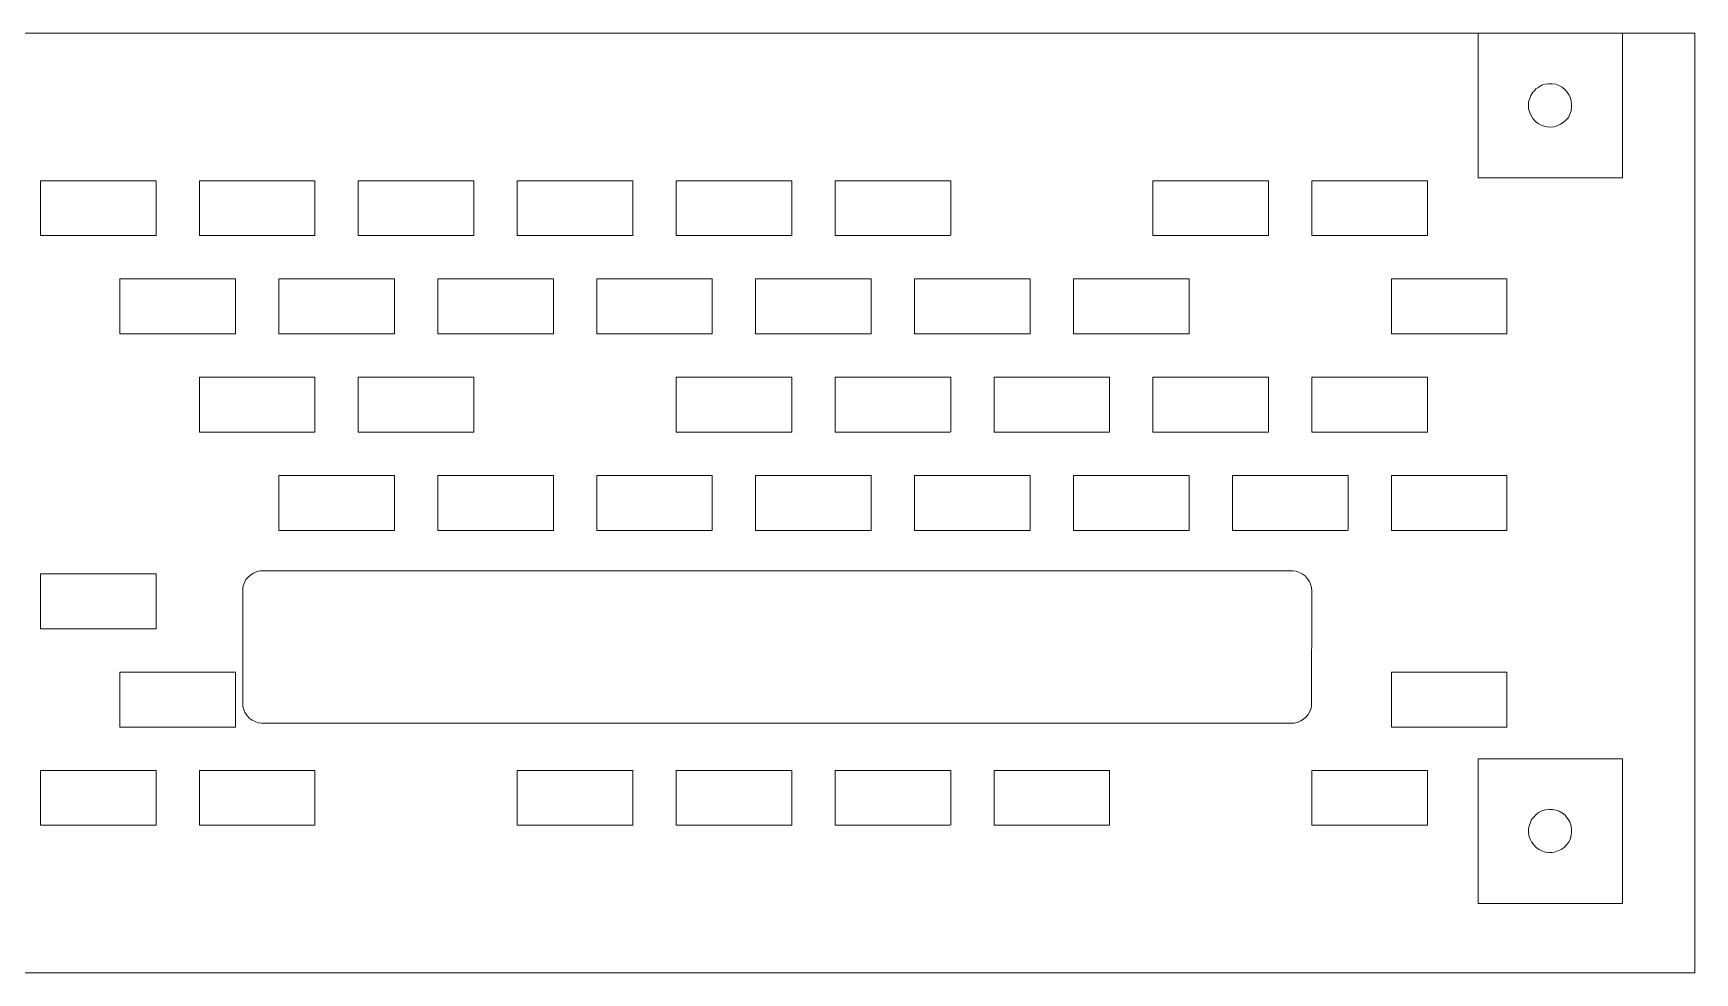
# Model space of a CAD drawing. Header units: millimetres. Extents: x -38 to 1265, y -860 to -429.
# Drawn here: x 298 to 413, y -494.5 to -429.5 of the extents above; entities that cross this region are included whole.
import ezdxf

# ---------------------------------------------------------------- set-up
doc = ezdxf.new("R2010")
doc.units = ezdxf.units.MM
doc.header["$MEASUREMENT"] = 0
doc.layers.add('layer 1', color=7, linetype='Continuous')

msp = doc.modelspace()

# ---------------------------------------------------------------- linework, layer by layer
at = {"layer": 'layer 1', "color": 250, "lineweight": 9}
for points, knots in [([(413.0125, -494.4875), (413.0125, -494.4875), (49.0125, -494.4875), (49.0125, -494.4875), (49.0125, -494.4875), (49.0125, -429.4875), (49.0125, -429.4875), (49.0125, -429.4875), (413.0125, -429.4875), (413.0125, -429.4875), (413.0125, -429.4875), (413.0125, -494.4875), (413.0125, -494.4875)], [0, 0, 0, 0, 0.25, 0.25, 0.25, 0.5, 0.5, 0.5, 0.75, 0.75, 0.75, 1, 1, 1, 1]), ([(402.0125, -433.3375), (402.0125, -433.3375), (402.2125, -433.2125), (402.2125, -433.2125), (402.2125, -433.2125), (402.4125, -433.0875), (402.4125, -433.0875), (402.4125, -433.0875), (402.6625, -433.0125), (402.6625, -433.0125), (402.6625, -433.0125), (402.8875, -432.9875), (402.8875, -432.9875), (402.8875, -432.9875), (403.1375, -432.9875), (403.1375, -432.9875), (403.1375, -432.9875), (403.3875, -433.0125), (403.3875, -433.0125), (403.3875, -433.0125), (403.6125, -433.1125), (403.6125, -433.1125), (403.6125, -433.1125), (403.8375, -433.2125), (403.8375, -433.2125), (403.8375, -433.2125), (404.0125, -433.3875), (404.0125, -433.3875), (404.0125, -433.3875), (404.1875, -433.5625), (404.1875, -433.5625), (404.1875, -433.5625), (404.3125, -433.7625), (404.3125, -433.7625), (404.3125, -433.7625), (404.4125, -433.9875), (404.4125, -433.9875), (404.4125, -433.9875), (404.4625, -434.1875), (404.4625, -434.1875), (404.4625, -434.1875), (404.4875, -434.3625), (404.4875, -434.3625), (404.4875, -434.3625), (404.4875, -434.6125), (404.4875, -434.6125), (404.4875, -434.6125), (404.4625, -434.8625), (404.4625, -434.8625), (404.4625, -434.8625), (404.3624, -435.0875), (404.3624, -435.0875), (404.3624, -435.0875), (404.2625, -435.3125), (404.2625, -435.3125), (404.2625, -435.3125), (404.1125, -435.4875), (404.1125, -435.4875), (404.1125, -435.4875), (403.9125, -435.6625), (403.9125, -435.6625), (403.9125, -435.6625), (403.7125, -435.7875), (403.7125, -435.7875), (403.7125, -435.7875), (403.4875, -435.8875), (403.4875, -435.8875), (403.4875, -435.8875), (403.2625, -435.9625), (403.2625, -435.9625), (403.2625, -435.9625), (403.0125, -435.9875), (403.0125, -435.9875), (403.0125, -435.9875), (402.7624, -435.9625), (402.7624, -435.9625), (402.7624, -435.9625), (402.5875, -435.9125), (402.5875, -435.9125), (402.5875, -435.9125), (402.3875, -435.8375), (402.3875, -435.8375), (402.3875, -435.8375), (402.1624, -435.7375), (402.1624, -435.7375), (402.1624, -435.7375), (401.9875, -435.5875), (401.9875, -435.5875), (401.9875, -435.5875), (401.8125, -435.3875), (401.8125, -435.3875), (401.8125, -435.3875), (401.6875, -435.1875), (401.6875, -435.1875), (401.6875, -435.1875), (401.5875, -434.9625), (401.5875, -434.9625), (401.5875, -434.9625), (401.5125, -434.7375), (401.5125, -434.7375), (401.5125, -434.7375), (401.5125, -434.4875), (401.5125, -434.4875), (401.5125, -434.4875), (401.5125, -434.2375), (401.5125, -434.2375), (401.5125, -434.2375), (401.5875, -434.0125), (401.5875, -434.0125), (401.5875, -434.0125), (401.6625, -433.7875), (401.6625, -433.7875), (401.6625, -433.7875), (401.8125, -433.5625), (401.8125, -433.5625), (401.8125, -433.5625), (401.9125, -433.4625), (401.9125, -433.4625), (401.9125, -433.4625), (402.0125, -433.3375), (402.0125, -433.3375)], [0, 0, 0, 0, 0.025, 0.025, 0.025, 0.05, 0.05, 0.05, 0.075, 0.075, 0.075, 0.1, 0.1, 0.1, 0.125, 0.125, 0.125, 0.15, 0.15, 0.15, 0.175, 0.175, 0.175, 0.2, 0.2, 0.2, 0.225, 0.225, 0.225, 0.25, 0.25, 0.25, 0.275, 0.275, 0.275, 0.3, 0.3, 0.3, 0.325, 0.325, 0.325, 0.35, 0.35, 0.35, 0.375, 0.375, 0.375, 0.4, 0.4, 0.4, 0.425, 0.425, 0.425, 0.45, 0.45, 0.45, 0.475, 0.475, 0.475, 0.5, 0.5, 0.5, 0.525, 0.525, 0.525, 0.55, 0.55, 0.55, 0.575, 0.575, 0.575, 0.6, 0.6, 0.6, 0.625, 0.625, 0.625, 0.65, 0.65, 0.65, 0.675, 0.675, 0.675, 0.7, 0.7, 0.7, 0.725, 0.725, 0.725, 0.75, 0.75, 0.75, 0.775, 0.775, 0.775, 0.8, 0.8, 0.8, 0.825, 0.825, 0.825, 0.85, 0.85, 0.85, 0.875, 0.875, 0.875, 0.9, 0.9, 0.9, 0.925, 0.925, 0.925, 0.95, 0.95, 0.95, 0.975, 0.975, 0.975, 1, 1, 1, 1]), ([(306.4875, -443.4875), (306.4875, -443.4875), (306.5125, -443.4625), (306.5125, -443.4625), (306.5125, -443.4625), (306.5125, -439.6875), (306.5125, -439.6875), (306.5125, -439.6875), (306.4875, -439.6875), (306.4875, -439.6875), (306.4875, -439.6875), (298.5125, -439.6875), (298.5125, -439.6875), (298.5125, -439.6875), (298.5125, -443.4625), (298.5125, -443.4625), (298.5125, -443.4625), (298.5125, -443.4875), (298.5125, -443.4875), (298.5125, -443.4875), (306.4875, -443.4875), (306.4875, -443.4875)], [0, 0, 0, 0, 0.14285714, 0.14285714, 0.14285714, 0.28571429, 0.28571429, 0.28571429, 0.42857143, 0.42857143, 0.42857143, 0.57142857, 0.57142857, 0.57142857, 0.71428571, 0.71428571, 0.71428571, 0.85714286, 0.85714286, 0.85714286, 1, 1, 1, 1]), ([(317.5125, -439.6875), (317.5125, -439.6875), (317.4875, -439.6875), (317.4875, -439.6875), (317.4875, -439.6875), (309.5125, -439.6875), (309.5125, -439.6875), (309.5125, -439.6875), (309.5125, -443.4625), (309.5125, -443.4625), (309.5125, -443.4625), (309.5125, -443.4875), (309.5125, -443.4875), (309.5125, -443.4875), (317.4875, -443.4875), (317.4875, -443.4875), (317.4875, -443.4875), (317.5125, -443.4625), (317.5125, -443.4625), (317.5125, -443.4625), (317.5125, -439.6875), (317.5125, -439.6875)], [0, 0, 0, 0, 0.14285714, 0.14285714, 0.14285714, 0.28571429, 0.28571429, 0.28571429, 0.42857143, 0.42857143, 0.42857143, 0.57142857, 0.57142857, 0.57142857, 0.71428571, 0.71428571, 0.71428571, 0.85714286, 0.85714286, 0.85714286, 1, 1, 1, 1]), ([(328.5125, -439.6875), (328.5125, -439.6875), (328.4875, -439.6875), (328.4875, -439.6875), (328.4875, -439.6875), (320.5125, -439.6875), (320.5125, -439.6875), (320.5125, -439.6875), (320.5125, -443.4625), (320.5125, -443.4625), (320.5125, -443.4625), (320.5125, -443.4875), (320.5125, -443.4875), (320.5125, -443.4875), (328.4875, -443.4875), (328.4875, -443.4875), (328.4875, -443.4875), (328.5125, -443.4625), (328.5125, -443.4625), (328.5125, -443.4625), (328.5125, -439.6875), (328.5125, -439.6875)], [0, 0, 0, 0, 0.14285714, 0.14285714, 0.14285714, 0.28571429, 0.28571429, 0.28571429, 0.42857143, 0.42857143, 0.42857143, 0.57142857, 0.57142857, 0.57142857, 0.71428571, 0.71428571, 0.71428571, 0.85714286, 0.85714286, 0.85714286, 1, 1, 1, 1]), ([(339.5125, -439.6875), (339.5125, -439.6875), (339.4875, -439.6875), (339.4875, -439.6875), (339.4875, -439.6875), (331.5124, -439.6875), (331.5124, -439.6875), (331.5124, -439.6875), (331.5124, -443.4625), (331.5124, -443.4625), (331.5124, -443.4625), (331.5124, -443.4875), (331.5124, -443.4875), (331.5124, -443.4875), (339.4875, -443.4875), (339.4875, -443.4875), (339.4875, -443.4875), (339.5125, -443.4625), (339.5125, -443.4625), (339.5125, -443.4625), (339.5125, -439.6875), (339.5125, -439.6875)], [0, 0, 0, 0, 0.14285714, 0.14285714, 0.14285714, 0.28571429, 0.28571429, 0.28571429, 0.42857143, 0.42857143, 0.42857143, 0.57142857, 0.57142857, 0.57142857, 0.71428571, 0.71428571, 0.71428571, 0.85714286, 0.85714286, 0.85714286, 1, 1, 1, 1]), ([(350.4875, -443.4875), (350.4875, -443.4875), (350.5125, -443.4625), (350.5125, -443.4625), (350.5125, -443.4625), (350.5125, -439.6875), (350.5125, -439.6875), (350.5125, -439.6875), (350.4875, -439.6875), (350.4875, -439.6875), (350.4875, -439.6875), (342.5125, -439.6875), (342.5125, -439.6875), (342.5125, -439.6875), (342.5125, -443.4625), (342.5125, -443.4625), (342.5125, -443.4625), (342.5125, -443.4875), (342.5125, -443.4875), (342.5125, -443.4875), (350.4875, -443.4875), (350.4875, -443.4875)], [0, 0, 0, 0, 0.14285714, 0.14285714, 0.14285714, 0.28571429, 0.28571429, 0.28571429, 0.42857143, 0.42857143, 0.42857143, 0.57142857, 0.57142857, 0.57142857, 0.71428571, 0.71428571, 0.71428571, 0.85714286, 0.85714286, 0.85714286, 1, 1, 1, 1]), ([(361.5125, -439.6875), (361.5125, -439.6875), (361.4874, -439.6875), (361.4874, -439.6875), (361.4874, -439.6875), (353.5125, -439.6875), (353.5125, -439.6875), (353.5125, -439.6875), (353.5125, -443.4625), (353.5125, -443.4625), (353.5125, -443.4625), (353.5125, -443.4875), (353.5125, -443.4875), (353.5125, -443.4875), (361.4874, -443.4875), (361.4874, -443.4875), (361.4874, -443.4875), (361.5125, -443.4625), (361.5125, -443.4625), (361.5125, -443.4625), (361.5125, -439.6875), (361.5125, -439.6875)], [0, 0, 0, 0, 0.14285714, 0.14285714, 0.14285714, 0.28571429, 0.28571429, 0.28571429, 0.42857143, 0.42857143, 0.42857143, 0.57142857, 0.57142857, 0.57142857, 0.71428571, 0.71428571, 0.71428571, 0.85714286, 0.85714286, 0.85714286, 1, 1, 1, 1]), ([(383.4875, -439.6875), (383.4875, -439.6875), (375.5125, -439.6875), (375.5125, -439.6875), (375.5125, -439.6875), (375.5125, -443.4625), (375.5125, -443.4625), (375.5125, -443.4625), (375.5125, -443.4875), (375.5125, -443.4875), (375.5125, -443.4875), (383.4875, -443.4875), (383.4875, -443.4875), (383.4875, -443.4875), (383.5124, -443.4625), (383.5124, -443.4625), (383.5124, -443.4625), (383.5124, -439.6875), (383.5124, -439.6875), (383.5124, -439.6875), (383.4875, -439.6875), (383.4875, -439.6875)], [0, 0, 0, 0, 0.14285714, 0.14285714, 0.14285714, 0.28571429, 0.28571429, 0.28571429, 0.42857143, 0.42857143, 0.42857143, 0.57142857, 0.57142857, 0.57142857, 0.71428571, 0.71428571, 0.71428571, 0.85714286, 0.85714286, 0.85714286, 1, 1, 1, 1]), ([(394.5125, -439.6875), (394.5125, -439.6875), (394.4875, -439.6875), (394.4875, -439.6875), (394.4875, -439.6875), (386.5125, -439.6875), (386.5125, -439.6875), (386.5125, -439.6875), (386.5125, -443.4625), (386.5125, -443.4625), (386.5125, -443.4625), (386.5125, -443.4875), (386.5125, -443.4875), (386.5125, -443.4875), (394.4875, -443.4875), (394.4875, -443.4875), (394.4875, -443.4875), (394.5125, -443.4625), (394.5125, -443.4625), (394.5125, -443.4625), (394.5125, -439.6875), (394.5125, -439.6875)], [0, 0, 0, 0, 0.14285714, 0.14285714, 0.14285714, 0.28571429, 0.28571429, 0.28571429, 0.42857143, 0.42857143, 0.42857143, 0.57142857, 0.57142857, 0.57142857, 0.71428571, 0.71428571, 0.71428571, 0.85714286, 0.85714286, 0.85714286, 1, 1, 1, 1]), ([(304.0125, -446.4875), (304.0125, -446.4875), (304.0125, -446.4875), (304.0125, -446.4875), (304.0125, -446.4875), (304.0125, -450.2625), (304.0125, -450.2625), (304.0125, -450.2625), (304.0125, -450.2875), (304.0125, -450.2875), (304.0125, -450.2875), (311.9875, -450.2875), (311.9875, -450.2875), (311.9875, -450.2875), (312.0125, -450.2625), (312.0125, -450.2625), (312.0125, -450.2625), (312.0125, -446.4875), (312.0125, -446.4875), (312.0125, -446.4875), (304.0125, -446.4875), (304.0125, -446.4875)], [0, 0, 0, 0, 0.14285714, 0.14285714, 0.14285714, 0.28571429, 0.28571429, 0.28571429, 0.42857143, 0.42857143, 0.42857143, 0.57142857, 0.57142857, 0.57142857, 0.71428571, 0.71428571, 0.71428571, 0.85714286, 0.85714286, 0.85714286, 1, 1, 1, 1]), ([(323.0125, -446.4875), (323.0125, -446.4875), (315.0125, -446.4875), (315.0125, -446.4875), (315.0125, -446.4875), (315.0125, -446.4875), (315.0125, -446.4875), (315.0125, -446.4875), (315.0125, -450.2625), (315.0125, -450.2625), (315.0125, -450.2625), (315.0125, -450.2875), (315.0125, -450.2875), (315.0125, -450.2875), (322.9874, -450.2875), (322.9874, -450.2875), (322.9874, -450.2875), (323.0125, -450.2625), (323.0125, -450.2625), (323.0125, -450.2625), (323.0125, -446.4875), (323.0125, -446.4875)], [0, 0, 0, 0, 0.14285714, 0.14285714, 0.14285714, 0.28571429, 0.28571429, 0.28571429, 0.42857143, 0.42857143, 0.42857143, 0.57142857, 0.57142857, 0.57142857, 0.71428571, 0.71428571, 0.71428571, 0.85714286, 0.85714286, 0.85714286, 1, 1, 1, 1]), ([(333.9875, -450.2875), (333.9875, -450.2875), (334.0125, -450.2625), (334.0125, -450.2625), (334.0125, -450.2625), (334.0125, -446.4875), (334.0125, -446.4875), (334.0125, -446.4875), (326.0125, -446.4875), (326.0125, -446.4875), (326.0125, -446.4875), (326.0125, -446.4875), (326.0125, -446.4875), (326.0125, -446.4875), (326.0125, -450.2625), (326.0125, -450.2625), (326.0125, -450.2625), (326.0125, -450.2875), (326.0125, -450.2875), (326.0125, -450.2875), (333.9875, -450.2875), (333.9875, -450.2875)], [0, 0, 0, 0, 0.14285714, 0.14285714, 0.14285714, 0.28571429, 0.28571429, 0.28571429, 0.42857143, 0.42857143, 0.42857143, 0.57142857, 0.57142857, 0.57142857, 0.71428571, 0.71428571, 0.71428571, 0.85714286, 0.85714286, 0.85714286, 1, 1, 1, 1]), ([(337.0125, -450.2875), (337.0125, -450.2875), (344.9875, -450.2875), (344.9875, -450.2875), (344.9875, -450.2875), (345.0124, -450.2625), (345.0124, -450.2625), (345.0124, -450.2625), (345.0124, -446.4875), (345.0124, -446.4875), (345.0124, -446.4875), (337.0125, -446.4875), (337.0125, -446.4875), (337.0125, -446.4875), (337.0125, -446.4875), (337.0125, -446.4875), (337.0125, -446.4875), (337.0125, -450.2625), (337.0125, -450.2625), (337.0125, -450.2625), (337.0125, -450.2875), (337.0125, -450.2875)], [0, 0, 0, 0, 0.14285714, 0.14285714, 0.14285714, 0.28571429, 0.28571429, 0.28571429, 0.42857143, 0.42857143, 0.42857143, 0.57142857, 0.57142857, 0.57142857, 0.71428571, 0.71428571, 0.71428571, 0.85714286, 0.85714286, 0.85714286, 1, 1, 1, 1]), ([(348.0125, -446.4875), (348.0125, -446.4875), (348.0125, -446.4875), (348.0125, -446.4875), (348.0125, -446.4875), (348.0125, -450.2625), (348.0125, -450.2625), (348.0125, -450.2625), (348.0125, -450.2875), (348.0125, -450.2875), (348.0125, -450.2875), (355.9875, -450.2875), (355.9875, -450.2875), (355.9875, -450.2875), (356.0125, -450.2625), (356.0125, -450.2625), (356.0125, -450.2625), (356.0125, -446.4875), (356.0125, -446.4875), (356.0125, -446.4875), (348.0125, -446.4875), (348.0125, -446.4875)], [0, 0, 0, 0, 0.14285714, 0.14285714, 0.14285714, 0.28571429, 0.28571429, 0.28571429, 0.42857143, 0.42857143, 0.42857143, 0.57142857, 0.57142857, 0.57142857, 0.71428571, 0.71428571, 0.71428571, 0.85714286, 0.85714286, 0.85714286, 1, 1, 1, 1]), ([(367.0125, -446.4875), (367.0125, -446.4875), (359.0125, -446.4875), (359.0125, -446.4875), (359.0125, -446.4875), (359.0125, -446.4875), (359.0125, -446.4875), (359.0125, -446.4875), (359.0125, -450.2625), (359.0125, -450.2625), (359.0125, -450.2625), (359.0125, -450.2875), (359.0125, -450.2875), (359.0125, -450.2875), (366.9875, -450.2875), (366.9875, -450.2875), (366.9875, -450.2875), (367.0125, -450.2625), (367.0125, -450.2625), (367.0125, -450.2625), (367.0125, -446.4875), (367.0125, -446.4875)], [0, 0, 0, 0, 0.14285714, 0.14285714, 0.14285714, 0.28571429, 0.28571429, 0.28571429, 0.42857143, 0.42857143, 0.42857143, 0.57142857, 0.57142857, 0.57142857, 0.71428571, 0.71428571, 0.71428571, 0.85714286, 0.85714286, 0.85714286, 1, 1, 1, 1]), ([(370.0124, -446.4875), (370.0124, -446.4875), (370.0124, -446.4875), (370.0124, -446.4875), (370.0124, -446.4875), (370.0124, -450.2625), (370.0124, -450.2625), (370.0124, -450.2625), (370.0124, -450.2875), (370.0124, -450.2875), (370.0124, -450.2875), (377.9875, -450.2875), (377.9875, -450.2875), (377.9875, -450.2875), (378.0125, -450.2625), (378.0125, -450.2625), (378.0125, -450.2625), (378.0125, -446.4875), (378.0125, -446.4875), (378.0125, -446.4875), (370.0124, -446.4875), (370.0124, -446.4875)], [0, 0, 0, 0, 0.14285714, 0.14285714, 0.14285714, 0.28571429, 0.28571429, 0.28571429, 0.42857143, 0.42857143, 0.42857143, 0.57142857, 0.57142857, 0.57142857, 0.71428571, 0.71428571, 0.71428571, 0.85714286, 0.85714286, 0.85714286, 1, 1, 1, 1]), ([(399.9874, -450.2875), (399.9874, -450.2875), (400.0125, -450.2625), (400.0125, -450.2625), (400.0125, -450.2625), (400.0125, -446.4875), (400.0125, -446.4875), (400.0125, -446.4875), (392.0125, -446.4875), (392.0125, -446.4875), (392.0125, -446.4875), (392.0125, -446.4875), (392.0125, -446.4875), (392.0125, -446.4875), (392.0125, -450.2625), (392.0125, -450.2625), (392.0125, -450.2625), (392.0125, -450.2875), (392.0125, -450.2875), (392.0125, -450.2875), (399.9874, -450.2875), (399.9874, -450.2875)], [0, 0, 0, 0, 0.14285714, 0.14285714, 0.14285714, 0.28571429, 0.28571429, 0.28571429, 0.42857143, 0.42857143, 0.42857143, 0.57142857, 0.57142857, 0.57142857, 0.71428571, 0.71428571, 0.71428571, 0.85714286, 0.85714286, 0.85714286, 1, 1, 1, 1]), ([(309.5125, -457.0625), (309.5125, -457.0625), (309.5125, -457.0875), (309.5125, -457.0875), (309.5125, -457.0875), (317.4875, -457.0875), (317.4875, -457.0875), (317.4875, -457.0875), (317.5125, -457.0625), (317.5125, -457.0625), (317.5125, -457.0625), (317.5125, -453.2875), (317.5125, -453.2875), (317.5125, -453.2875), (317.4875, -453.2875), (317.4875, -453.2875), (317.4875, -453.2875), (309.5125, -453.2875), (309.5125, -453.2875), (309.5125, -453.2875), (309.5125, -457.0625), (309.5125, -457.0625)], [0, 0, 0, 0, 0.14285714, 0.14285714, 0.14285714, 0.28571429, 0.28571429, 0.28571429, 0.42857143, 0.42857143, 0.42857143, 0.57142857, 0.57142857, 0.57142857, 0.71428571, 0.71428571, 0.71428571, 0.85714286, 0.85714286, 0.85714286, 1, 1, 1, 1]), ([(328.4875, -457.0875), (328.4875, -457.0875), (328.5125, -457.0625), (328.5125, -457.0625), (328.5125, -457.0625), (328.5125, -453.2875), (328.5125, -453.2875), (328.5125, -453.2875), (328.4875, -453.2875), (328.4875, -453.2875), (328.4875, -453.2875), (320.5125, -453.2875), (320.5125, -453.2875), (320.5125, -453.2875), (320.5125, -457.0625), (320.5125, -457.0625), (320.5125, -457.0625), (320.5125, -457.0875), (320.5125, -457.0875), (320.5125, -457.0875), (328.4875, -457.0875), (328.4875, -457.0875)], [0, 0, 0, 0, 0.14285714, 0.14285714, 0.14285714, 0.28571429, 0.28571429, 0.28571429, 0.42857143, 0.42857143, 0.42857143, 0.57142857, 0.57142857, 0.57142857, 0.71428571, 0.71428571, 0.71428571, 0.85714286, 0.85714286, 0.85714286, 1, 1, 1, 1]), ([(342.5125, -457.0625), (342.5125, -457.0625), (342.5125, -457.0875), (342.5125, -457.0875), (342.5125, -457.0875), (350.4875, -457.0875), (350.4875, -457.0875), (350.4875, -457.0875), (350.5125, -457.0625), (350.5125, -457.0625), (350.5125, -457.0625), (350.5125, -453.2875), (350.5125, -453.2875), (350.5125, -453.2875), (350.4875, -453.2875), (350.4875, -453.2875), (350.4875, -453.2875), (342.5125, -453.2875), (342.5125, -453.2875), (342.5125, -453.2875), (342.5125, -457.0625), (342.5125, -457.0625)], [0, 0, 0, 0, 0.14285714, 0.14285714, 0.14285714, 0.28571429, 0.28571429, 0.28571429, 0.42857143, 0.42857143, 0.42857143, 0.57142857, 0.57142857, 0.57142857, 0.71428571, 0.71428571, 0.71428571, 0.85714286, 0.85714286, 0.85714286, 1, 1, 1, 1]), ([(361.4874, -457.0875), (361.4874, -457.0875), (361.5125, -457.0625), (361.5125, -457.0625), (361.5125, -457.0625), (361.5125, -453.2875), (361.5125, -453.2875), (361.5125, -453.2875), (361.4874, -453.2875), (361.4874, -453.2875), (361.4874, -453.2875), (353.5125, -453.2875), (353.5125, -453.2875), (353.5125, -453.2875), (353.5125, -457.0625), (353.5125, -457.0625), (353.5125, -457.0625), (353.5125, -457.0875), (353.5125, -457.0875), (353.5125, -457.0875), (361.4874, -457.0875), (361.4874, -457.0875)], [0, 0, 0, 0, 0.14285714, 0.14285714, 0.14285714, 0.28571429, 0.28571429, 0.28571429, 0.42857143, 0.42857143, 0.42857143, 0.57142857, 0.57142857, 0.57142857, 0.71428571, 0.71428571, 0.71428571, 0.85714286, 0.85714286, 0.85714286, 1, 1, 1, 1]), ([(372.4875, -457.0875), (372.4875, -457.0875), (372.5125, -457.0625), (372.5125, -457.0625), (372.5125, -457.0625), (372.5125, -453.2875), (372.5125, -453.2875), (372.5125, -453.2875), (372.4875, -453.2875), (372.4875, -453.2875), (372.4875, -453.2875), (364.5125, -453.2875), (364.5125, -453.2875), (364.5125, -453.2875), (364.5125, -457.0625), (364.5125, -457.0625), (364.5125, -457.0625), (364.5125, -457.0875), (364.5125, -457.0875), (364.5125, -457.0875), (372.4875, -457.0875), (372.4875, -457.0875)], [0, 0, 0, 0, 0.14285714, 0.14285714, 0.14285714, 0.28571429, 0.28571429, 0.28571429, 0.42857143, 0.42857143, 0.42857143, 0.57142857, 0.57142857, 0.57142857, 0.71428571, 0.71428571, 0.71428571, 0.85714286, 0.85714286, 0.85714286, 1, 1, 1, 1]), ([(383.4875, -457.0875), (383.4875, -457.0875), (383.5124, -457.0625), (383.5124, -457.0625), (383.5124, -457.0625), (383.5124, -453.2875), (383.5124, -453.2875), (383.5124, -453.2875), (383.4875, -453.2875), (383.4875, -453.2875), (383.4875, -453.2875), (375.5125, -453.2875), (375.5125, -453.2875), (375.5125, -453.2875), (375.5125, -457.0625), (375.5125, -457.0625), (375.5125, -457.0625), (375.5125, -457.0875), (375.5125, -457.0875), (375.5125, -457.0875), (383.4875, -457.0875), (383.4875, -457.0875)], [0, 0, 0, 0, 0.14285714, 0.14285714, 0.14285714, 0.28571429, 0.28571429, 0.28571429, 0.42857143, 0.42857143, 0.42857143, 0.57142857, 0.57142857, 0.57142857, 0.71428571, 0.71428571, 0.71428571, 0.85714286, 0.85714286, 0.85714286, 1, 1, 1, 1]), ([(394.4875, -457.0875), (394.4875, -457.0875), (394.5125, -457.0625), (394.5125, -457.0625), (394.5125, -457.0625), (394.5125, -453.2875), (394.5125, -453.2875), (394.5125, -453.2875), (394.4875, -453.2875), (394.4875, -453.2875), (394.4875, -453.2875), (386.5125, -453.2875), (386.5125, -453.2875), (386.5125, -453.2875), (386.5125, -457.0625), (386.5125, -457.0625), (386.5125, -457.0625), (386.5125, -457.0875), (386.5125, -457.0875), (386.5125, -457.0875), (394.4875, -457.0875), (394.4875, -457.0875)], [0, 0, 0, 0, 0.14285714, 0.14285714, 0.14285714, 0.28571429, 0.28571429, 0.28571429, 0.42857143, 0.42857143, 0.42857143, 0.57142857, 0.57142857, 0.57142857, 0.71428571, 0.71428571, 0.71428571, 0.85714286, 0.85714286, 0.85714286, 1, 1, 1, 1]), ([(322.9874, -463.8875), (322.9874, -463.8875), (323.0125, -463.8625), (323.0125, -463.8625), (323.0125, -463.8625), (323.0125, -460.0875), (323.0125, -460.0875), (323.0125, -460.0875), (315.0125, -460.0875), (315.0125, -460.0875), (315.0125, -460.0875), (315.0125, -460.0875), (315.0125, -460.0875), (315.0125, -460.0875), (315.0125, -463.8625), (315.0125, -463.8625), (315.0125, -463.8625), (315.0125, -463.8875), (315.0125, -463.8875), (315.0125, -463.8875), (322.9874, -463.8875), (322.9874, -463.8875)], [0, 0, 0, 0, 0.14285714, 0.14285714, 0.14285714, 0.28571429, 0.28571429, 0.28571429, 0.42857143, 0.42857143, 0.42857143, 0.57142857, 0.57142857, 0.57142857, 0.71428571, 0.71428571, 0.71428571, 0.85714286, 0.85714286, 0.85714286, 1, 1, 1, 1]), ([(326.0125, -463.8875), (326.0125, -463.8875), (333.9875, -463.8875), (333.9875, -463.8875), (333.9875, -463.8875), (334.0125, -463.8625), (334.0125, -463.8625), (334.0125, -463.8625), (334.0125, -460.0875), (334.0125, -460.0875), (334.0125, -460.0875), (326.0125, -460.0875), (326.0125, -460.0875), (326.0125, -460.0875), (326.0125, -460.0875), (326.0125, -460.0875), (326.0125, -460.0875), (326.0125, -463.8625), (326.0125, -463.8625), (326.0125, -463.8625), (326.0125, -463.8875), (326.0125, -463.8875)], [0, 0, 0, 0, 0.14285714, 0.14285714, 0.14285714, 0.28571429, 0.28571429, 0.28571429, 0.42857143, 0.42857143, 0.42857143, 0.57142857, 0.57142857, 0.57142857, 0.71428571, 0.71428571, 0.71428571, 0.85714286, 0.85714286, 0.85714286, 1, 1, 1, 1]), ([(337.0125, -460.0875), (337.0125, -460.0875), (337.0125, -460.0875), (337.0125, -460.0875), (337.0125, -460.0875), (337.0125, -463.8625), (337.0125, -463.8625), (337.0125, -463.8625), (337.0125, -463.8875), (337.0125, -463.8875), (337.0125, -463.8875), (344.9875, -463.8875), (344.9875, -463.8875), (344.9875, -463.8875), (345.0124, -463.8625), (345.0124, -463.8625), (345.0124, -463.8625), (345.0124, -460.0875), (345.0124, -460.0875), (345.0124, -460.0875), (337.0125, -460.0875), (337.0125, -460.0875)], [0, 0, 0, 0, 0.14285714, 0.14285714, 0.14285714, 0.28571429, 0.28571429, 0.28571429, 0.42857143, 0.42857143, 0.42857143, 0.57142857, 0.57142857, 0.57142857, 0.71428571, 0.71428571, 0.71428571, 0.85714286, 0.85714286, 0.85714286, 1, 1, 1, 1]), ([(348.0125, -463.8875), (348.0125, -463.8875), (355.9875, -463.8875), (355.9875, -463.8875), (355.9875, -463.8875), (356.0125, -463.8625), (356.0125, -463.8625), (356.0125, -463.8625), (356.0125, -460.0875), (356.0125, -460.0875), (356.0125, -460.0875), (348.0125, -460.0875), (348.0125, -460.0875), (348.0125, -460.0875), (348.0125, -460.0875), (348.0125, -460.0875), (348.0125, -460.0875), (348.0125, -463.8625), (348.0125, -463.8625), (348.0125, -463.8625), (348.0125, -463.8875), (348.0125, -463.8875)], [0, 0, 0, 0, 0.14285714, 0.14285714, 0.14285714, 0.28571429, 0.28571429, 0.28571429, 0.42857143, 0.42857143, 0.42857143, 0.57142857, 0.57142857, 0.57142857, 0.71428571, 0.71428571, 0.71428571, 0.85714286, 0.85714286, 0.85714286, 1, 1, 1, 1]), ([(359.0125, -460.0875), (359.0125, -460.0875), (359.0125, -460.0875), (359.0125, -460.0875), (359.0125, -460.0875), (359.0125, -463.8625), (359.0125, -463.8625), (359.0125, -463.8625), (359.0125, -463.8875), (359.0125, -463.8875), (359.0125, -463.8875), (366.9875, -463.8875), (366.9875, -463.8875), (366.9875, -463.8875), (367.0125, -463.8625), (367.0125, -463.8625), (367.0125, -463.8625), (367.0125, -460.0875), (367.0125, -460.0875), (367.0125, -460.0875), (359.0125, -460.0875), (359.0125, -460.0875)], [0, 0, 0, 0, 0.14285714, 0.14285714, 0.14285714, 0.28571429, 0.28571429, 0.28571429, 0.42857143, 0.42857143, 0.42857143, 0.57142857, 0.57142857, 0.57142857, 0.71428571, 0.71428571, 0.71428571, 0.85714286, 0.85714286, 0.85714286, 1, 1, 1, 1]), ([(370.0124, -460.0875), (370.0124, -460.0875), (370.0124, -460.0875), (370.0124, -460.0875), (370.0124, -460.0875), (370.0124, -463.8625), (370.0124, -463.8625), (370.0124, -463.8625), (370.0124, -463.8875), (370.0124, -463.8875), (370.0124, -463.8875), (377.9875, -463.8875), (377.9875, -463.8875), (377.9875, -463.8875), (378.0125, -463.8625), (378.0125, -463.8625), (378.0125, -463.8625), (378.0125, -460.0875), (378.0125, -460.0875), (378.0125, -460.0875), (370.0124, -460.0875), (370.0124, -460.0875)], [0, 0, 0, 0, 0.14285714, 0.14285714, 0.14285714, 0.28571429, 0.28571429, 0.28571429, 0.42857143, 0.42857143, 0.42857143, 0.57142857, 0.57142857, 0.57142857, 0.71428571, 0.71428571, 0.71428571, 0.85714286, 0.85714286, 0.85714286, 1, 1, 1, 1]), ([(381.0125, -460.0875), (381.0125, -460.0875), (381.0125, -460.0875), (381.0125, -460.0875), (381.0125, -460.0875), (381.0125, -463.8625), (381.0125, -463.8625), (381.0125, -463.8625), (381.0125, -463.8875), (381.0125, -463.8875), (381.0125, -463.8875), (388.9875, -463.8875), (388.9875, -463.8875), (388.9875, -463.8875), (389.0125, -463.8625), (389.0125, -463.8625), (389.0125, -463.8625), (389.0125, -460.0875), (389.0125, -460.0875), (389.0125, -460.0875), (381.0125, -460.0875), (381.0125, -460.0875)], [0, 0, 0, 0, 0.14285714, 0.14285714, 0.14285714, 0.28571429, 0.28571429, 0.28571429, 0.42857143, 0.42857143, 0.42857143, 0.57142857, 0.57142857, 0.57142857, 0.71428571, 0.71428571, 0.71428571, 0.85714286, 0.85714286, 0.85714286, 1, 1, 1, 1]), ([(392.0125, -460.0875), (392.0125, -460.0875), (392.0125, -460.0875), (392.0125, -460.0875), (392.0125, -460.0875), (392.0125, -463.8625), (392.0125, -463.8625), (392.0125, -463.8625), (392.0125, -463.8875), (392.0125, -463.8875), (392.0125, -463.8875), (399.9874, -463.8875), (399.9874, -463.8875), (399.9874, -463.8875), (400.0125, -463.8625), (400.0125, -463.8625), (400.0125, -463.8625), (400.0125, -460.0875), (400.0125, -460.0875), (400.0125, -460.0875), (392.0125, -460.0875), (392.0125, -460.0875)], [0, 0, 0, 0, 0.14285714, 0.14285714, 0.14285714, 0.28571429, 0.28571429, 0.28571429, 0.42857143, 0.42857143, 0.42857143, 0.57142857, 0.57142857, 0.57142857, 0.71428571, 0.71428571, 0.71428571, 0.85714286, 0.85714286, 0.85714286, 1, 1, 1, 1]), ([(306.5125, -470.6625), (306.5125, -470.6625), (306.5125, -466.8875), (306.5125, -466.8875), (306.5125, -466.8875), (306.4875, -466.8875), (306.4875, -466.8875), (306.4875, -466.8875), (298.5125, -466.8875), (298.5125, -466.8875), (298.5125, -466.8875), (298.5125, -470.6625), (298.5125, -470.6625), (298.5125, -470.6625), (298.5125, -470.6875), (298.5125, -470.6875), (298.5125, -470.6875), (306.4875, -470.6875), (306.4875, -470.6875), (306.4875, -470.6875), (306.5125, -470.6625), (306.5125, -470.6625)], [0, 0, 0, 0, 0.14285714, 0.14285714, 0.14285714, 0.28571429, 0.28571429, 0.28571429, 0.42857143, 0.42857143, 0.42857143, 0.57142857, 0.57142857, 0.57142857, 0.71428571, 0.71428571, 0.71428571, 0.85714286, 0.85714286, 0.85714286, 1, 1, 1, 1]), ([(312.5125, -475.8375), (312.5125, -475.8375), (312.5125, -476.0625), (312.5125, -476.0625), (312.5125, -476.0625), (312.5875, -476.2875), (312.5875, -476.2875), (312.5875, -476.2875), (312.6624, -476.4875), (312.6624, -476.4875), (312.6624, -476.4875), (312.8125, -476.6875), (312.8125, -476.6875), (312.8125, -476.6875), (312.9625, -476.8625), (312.9625, -476.8625), (312.9625, -476.8625), (313.1625, -477.0125), (313.1625, -477.0125), (313.1625, -477.0125), (313.3625, -477.1125), (313.3625, -477.1125), (313.3625, -477.1125), (313.5875, -477.1875), (313.5875, -477.1875), (313.5875, -477.1875), (313.8125, -477.2125), (313.8125, -477.2125), (313.8125, -477.2125), (313.8875, -477.2125), (313.8875, -477.2125), (313.8875, -477.2125), (385.2874, -477.2125), (385.2874, -477.2125), (385.2874, -477.2125), (385.5124, -477.1625), (385.5124, -477.1625), (385.5124, -477.1625), (385.7375, -477.0625), (385.7375, -477.0625), (385.7375, -477.0625), (385.9375, -476.9375), (385.9375, -476.9375), (385.9375, -476.9375), (386.1125, -476.7875), (386.1125, -476.7875), (386.1125, -476.7875), (386.2625, -476.6125), (386.2625, -476.6125), (386.2625, -476.6125), (386.3625, -476.4125), (386.3625, -476.4125), (386.3625, -476.4125), (386.4625, -476.1875), (386.4625, -476.1875), (386.4625, -476.1875), (386.4874, -476.0125), (386.4874, -476.0125), (386.4874, -476.0125), (386.5125, -468.0875), (386.5125, -468.0875), (386.5125, -468.0875), (386.4874, -467.8375), (386.4874, -467.8375), (386.4874, -467.8375), (386.4125, -467.6125), (386.4125, -467.6125), (386.4125, -467.6125), (386.3375, -467.4125), (386.3375, -467.4125), (386.3375, -467.4125), (386.1875, -467.2125), (386.1875, -467.2125), (386.1875, -467.2125), (386.0375, -467.0375), (386.0375, -467.0375), (386.0375, -467.0375), (385.8375, -466.8875), (385.8375, -466.8875), (385.8375, -466.8875), (385.6375, -466.7875), (385.6375, -466.7875), (385.6375, -466.7875), (385.4125, -466.7125), (385.4125, -466.7125), (385.4125, -466.7125), (385.1875, -466.6875), (385.1875, -466.6875), (385.1875, -466.6875), (385.1124, -466.6875), (385.1124, -466.6875), (385.1124, -466.6875), (313.7125, -466.6875), (313.7125, -466.6875), (313.7125, -466.6875), (313.4875, -466.7375), (313.4875, -466.7375), (313.4875, -466.7375), (313.2624, -466.8375), (313.2624, -466.8375), (313.2624, -466.8375), (313.0624, -466.9625), (313.0624, -466.9625), (313.0624, -466.9625), (312.8875, -467.1125), (312.8875, -467.1125), (312.8875, -467.1125), (312.7375, -467.2875), (312.7375, -467.2875), (312.7375, -467.2875), (312.6375, -467.4875), (312.6375, -467.4875), (312.6375, -467.4875), (312.5375, -467.7125), (312.5375, -467.7125), (312.5375, -467.7125), (312.5125, -467.8875), (312.5125, -467.8875), (312.5125, -467.8875), (312.5125, -475.8375), (312.5125, -475.8375)], [0, 0, 0, 0, 0.025, 0.025, 0.025, 0.05, 0.05, 0.05, 0.075, 0.075, 0.075, 0.1, 0.1, 0.1, 0.125, 0.125, 0.125, 0.15, 0.15, 0.15, 0.175, 0.175, 0.175, 0.2, 0.2, 0.2, 0.225, 0.225, 0.225, 0.25, 0.25, 0.25, 0.275, 0.275, 0.275, 0.3, 0.3, 0.3, 0.325, 0.325, 0.325, 0.35, 0.35, 0.35, 0.375, 0.375, 0.375, 0.4, 0.4, 0.4, 0.425, 0.425, 0.425, 0.45, 0.45, 0.45, 0.475, 0.475, 0.475, 0.5, 0.5, 0.5, 0.525, 0.525, 0.525, 0.55, 0.55, 0.55, 0.575, 0.575, 0.575, 0.6, 0.6, 0.6, 0.625, 0.625, 0.625, 0.65, 0.65, 0.65, 0.675, 0.675, 0.675, 0.7, 0.7, 0.7, 0.725, 0.725, 0.725, 0.75, 0.75, 0.75, 0.775, 0.775, 0.775, 0.8, 0.8, 0.8, 0.825, 0.825, 0.825, 0.85, 0.85, 0.85, 0.875, 0.875, 0.875, 0.9, 0.9, 0.9, 0.925, 0.925, 0.925, 0.95, 0.95, 0.95, 0.975, 0.975, 0.975, 1, 1, 1, 1]), ([(311.9875, -477.4875), (311.9875, -477.4875), (312.0125, -477.4625), (312.0125, -477.4625), (312.0125, -477.4625), (312.0125, -473.6875), (312.0125, -473.6875), (312.0125, -473.6875), (304.0125, -473.6875), (304.0125, -473.6875), (304.0125, -473.6875), (304.0125, -473.6875), (304.0125, -473.6875), (304.0125, -473.6875), (304.0125, -477.4625), (304.0125, -477.4625), (304.0125, -477.4625), (304.0125, -477.4875), (304.0125, -477.4875), (304.0125, -477.4875), (311.9875, -477.4875), (311.9875, -477.4875)], [0, 0, 0, 0, 0.14285714, 0.14285714, 0.14285714, 0.28571429, 0.28571429, 0.28571429, 0.42857143, 0.42857143, 0.42857143, 0.57142857, 0.57142857, 0.57142857, 0.71428571, 0.71428571, 0.71428571, 0.85714286, 0.85714286, 0.85714286, 1, 1, 1, 1]), ([(399.9874, -477.4875), (399.9874, -477.4875), (400.0125, -477.4625), (400.0125, -477.4625), (400.0125, -477.4625), (400.0125, -473.6875), (400.0125, -473.6875), (400.0125, -473.6875), (392.0125, -473.6875), (392.0125, -473.6875), (392.0125, -473.6875), (392.0125, -473.6875), (392.0125, -473.6875), (392.0125, -473.6875), (392.0125, -477.4625), (392.0125, -477.4625), (392.0125, -477.4625), (392.0125, -477.4875), (392.0125, -477.4875), (392.0125, -477.4875), (399.9874, -477.4875), (399.9874, -477.4875)], [0, 0, 0, 0, 0.14285714, 0.14285714, 0.14285714, 0.28571429, 0.28571429, 0.28571429, 0.42857143, 0.42857143, 0.42857143, 0.57142857, 0.57142857, 0.57142857, 0.71428571, 0.71428571, 0.71428571, 0.85714286, 0.85714286, 0.85714286, 1, 1, 1, 1]), ([(306.4875, -484.2875), (306.4875, -484.2875), (306.5125, -484.2625), (306.5125, -484.2625), (306.5125, -484.2625), (306.5125, -480.4875), (306.5125, -480.4875), (306.5125, -480.4875), (306.4875, -480.4875), (306.4875, -480.4875), (306.4875, -480.4875), (298.5125, -480.4875), (298.5125, -480.4875), (298.5125, -480.4875), (298.5125, -484.2625), (298.5125, -484.2625), (298.5125, -484.2625), (298.5125, -484.2875), (298.5125, -484.2875), (298.5125, -484.2875), (306.4875, -484.2875), (306.4875, -484.2875)], [0, 0, 0, 0, 0.14285714, 0.14285714, 0.14285714, 0.28571429, 0.28571429, 0.28571429, 0.42857143, 0.42857143, 0.42857143, 0.57142857, 0.57142857, 0.57142857, 0.71428571, 0.71428571, 0.71428571, 0.85714286, 0.85714286, 0.85714286, 1, 1, 1, 1]), ([(309.5125, -484.2875), (309.5125, -484.2875), (317.4875, -484.2875), (317.4875, -484.2875), (317.4875, -484.2875), (317.5125, -484.2625), (317.5125, -484.2625), (317.5125, -484.2625), (317.5125, -480.4875), (317.5125, -480.4875), (317.5125, -480.4875), (317.4875, -480.4875), (317.4875, -480.4875), (317.4875, -480.4875), (309.5125, -480.4875), (309.5125, -480.4875), (309.5125, -480.4875), (309.5125, -484.2625), (309.5125, -484.2625), (309.5125, -484.2625), (309.5125, -484.2875), (309.5125, -484.2875)], [0, 0, 0, 0, 0.14285714, 0.14285714, 0.14285714, 0.28571429, 0.28571429, 0.28571429, 0.42857143, 0.42857143, 0.42857143, 0.57142857, 0.57142857, 0.57142857, 0.71428571, 0.71428571, 0.71428571, 0.85714286, 0.85714286, 0.85714286, 1, 1, 1, 1]), ([(331.5124, -484.2625), (331.5124, -484.2625), (331.5124, -484.2875), (331.5124, -484.2875), (331.5124, -484.2875), (339.4875, -484.2875), (339.4875, -484.2875), (339.4875, -484.2875), (339.5125, -484.2625), (339.5125, -484.2625), (339.5125, -484.2625), (339.5125, -480.4875), (339.5125, -480.4875), (339.5125, -480.4875), (339.4875, -480.4875), (339.4875, -480.4875), (339.4875, -480.4875), (331.5124, -480.4875), (331.5124, -480.4875), (331.5124, -480.4875), (331.5124, -484.2625), (331.5124, -484.2625)], [0, 0, 0, 0, 0.14285714, 0.14285714, 0.14285714, 0.28571429, 0.28571429, 0.28571429, 0.42857143, 0.42857143, 0.42857143, 0.57142857, 0.57142857, 0.57142857, 0.71428571, 0.71428571, 0.71428571, 0.85714286, 0.85714286, 0.85714286, 1, 1, 1, 1]), ([(342.5125, -484.2875), (342.5125, -484.2875), (350.4875, -484.2875), (350.4875, -484.2875), (350.4875, -484.2875), (350.5125, -484.2625), (350.5125, -484.2625), (350.5125, -484.2625), (350.5125, -480.4875), (350.5125, -480.4875), (350.5125, -480.4875), (350.4875, -480.4875), (350.4875, -480.4875), (350.4875, -480.4875), (342.5125, -480.4875), (342.5125, -480.4875), (342.5125, -480.4875), (342.5125, -484.2625), (342.5125, -484.2625), (342.5125, -484.2625), (342.5125, -484.2875), (342.5125, -484.2875)], [0, 0, 0, 0, 0.14285714, 0.14285714, 0.14285714, 0.28571429, 0.28571429, 0.28571429, 0.42857143, 0.42857143, 0.42857143, 0.57142857, 0.57142857, 0.57142857, 0.71428571, 0.71428571, 0.71428571, 0.85714286, 0.85714286, 0.85714286, 1, 1, 1, 1]), ([(353.5125, -484.2875), (353.5125, -484.2875), (361.4874, -484.2875), (361.4874, -484.2875), (361.4874, -484.2875), (361.5125, -484.2625), (361.5125, -484.2625), (361.5125, -484.2625), (361.5125, -480.4875), (361.5125, -480.4875), (361.5125, -480.4875), (361.4874, -480.4875), (361.4874, -480.4875), (361.4874, -480.4875), (353.5125, -480.4875), (353.5125, -480.4875), (353.5125, -480.4875), (353.5125, -484.2625), (353.5125, -484.2625), (353.5125, -484.2625), (353.5125, -484.2875), (353.5125, -484.2875)], [0, 0, 0, 0, 0.14285714, 0.14285714, 0.14285714, 0.28571429, 0.28571429, 0.28571429, 0.42857143, 0.42857143, 0.42857143, 0.57142857, 0.57142857, 0.57142857, 0.71428571, 0.71428571, 0.71428571, 0.85714286, 0.85714286, 0.85714286, 1, 1, 1, 1]), ([(364.5125, -484.2875), (364.5125, -484.2875), (372.4875, -484.2875), (372.4875, -484.2875), (372.4875, -484.2875), (372.5125, -484.2625), (372.5125, -484.2625), (372.5125, -484.2625), (372.5125, -480.4875), (372.5125, -480.4875), (372.5125, -480.4875), (372.4875, -480.4875), (372.4875, -480.4875), (372.4875, -480.4875), (364.5125, -480.4875), (364.5125, -480.4875), (364.5125, -480.4875), (364.5125, -484.2625), (364.5125, -484.2625), (364.5125, -484.2625), (364.5125, -484.2875), (364.5125, -484.2875)], [0, 0, 0, 0, 0.14285714, 0.14285714, 0.14285714, 0.28571429, 0.28571429, 0.28571429, 0.42857143, 0.42857143, 0.42857143, 0.57142857, 0.57142857, 0.57142857, 0.71428571, 0.71428571, 0.71428571, 0.85714286, 0.85714286, 0.85714286, 1, 1, 1, 1]), ([(386.5125, -484.2875), (386.5125, -484.2875), (394.4875, -484.2875), (394.4875, -484.2875), (394.4875, -484.2875), (394.5125, -484.2625), (394.5125, -484.2625), (394.5125, -484.2625), (394.5125, -480.4875), (394.5125, -480.4875), (394.5125, -480.4875), (394.4875, -480.4875), (394.4875, -480.4875), (394.4875, -480.4875), (386.5125, -480.4875), (386.5125, -480.4875), (386.5125, -480.4875), (386.5125, -484.2625), (386.5125, -484.2625), (386.5125, -484.2625), (386.5125, -484.2875), (386.5125, -484.2875)], [0, 0, 0, 0, 0.14285714, 0.14285714, 0.14285714, 0.28571429, 0.28571429, 0.28571429, 0.42857143, 0.42857143, 0.42857143, 0.57142857, 0.57142857, 0.57142857, 0.71428571, 0.71428571, 0.71428571, 0.85714286, 0.85714286, 0.85714286, 1, 1, 1, 1]), ([(404.2375, -483.8375), (404.2375, -483.8375), (404.3624, -484.0375), (404.3624, -484.0375), (404.3624, -484.0375), (404.4375, -484.2625), (404.4375, -484.2625), (404.4375, -484.2625), (404.4875, -484.5125), (404.4875, -484.5125), (404.4875, -484.5125), (404.4875, -484.7625), (404.4875, -484.7625), (404.4875, -484.7625), (404.4625, -484.9875), (404.4625, -484.9875), (404.4625, -484.9875), (404.3875, -485.2375), (404.3875, -485.2375), (404.3875, -485.2375), (404.2875, -485.4625), (404.2875, -485.4625), (404.2875, -485.4625), (404.1374, -485.6375), (404.1374, -485.6375), (404.1374, -485.6375), (403.9624, -485.8125), (403.9624, -485.8125), (403.9624, -485.8125), (403.7624, -485.9625), (403.7624, -485.9625), (403.7624, -485.9625), (403.5375, -486.0625), (403.5375, -486.0625), (403.5375, -486.0625), (403.3125, -486.1375), (403.3125, -486.1375), (403.3125, -486.1375), (403.1125, -486.1625), (403.1125, -486.1625), (403.1125, -486.1625), (402.9125, -486.1625), (402.9125, -486.1625), (402.9125, -486.1625), (402.6875, -486.1375), (402.6875, -486.1375), (402.6875, -486.1375), (402.4375, -486.0625), (402.4375, -486.0625), (402.4375, -486.0625), (402.2375, -485.9625), (402.2375, -485.9625), (402.2375, -485.9625), (402.0375, -485.8125), (402.0375, -485.8125), (402.0375, -485.8125), (401.8625, -485.6375), (401.8625, -485.6375), (401.8625, -485.6375), (401.7125, -485.4375), (401.7125, -485.4375), (401.7125, -485.4375), (401.6125, -485.2375), (401.6125, -485.2375), (401.6125, -485.2375), (401.5375, -484.9875), (401.5375, -484.9875), (401.5375, -484.9875), (401.5125, -484.7375), (401.5125, -484.7375), (401.5125, -484.7375), (401.5125, -484.5125), (401.5125, -484.5125), (401.5125, -484.5125), (401.5624, -484.2625), (401.5624, -484.2625), (401.5624, -484.2625), (401.6375, -484.0875), (401.6375, -484.0875), (401.6375, -484.0875), (401.7125, -483.8875), (401.7125, -483.8875), (401.7125, -483.8875), (401.8625, -483.7125), (401.8625, -483.7125), (401.8625, -483.7125), (402.0375, -483.5375), (402.0375, -483.5375), (402.0375, -483.5375), (402.2375, -483.3875), (402.2375, -483.3875), (402.2375, -483.3875), (402.4375, -483.2875), (402.4375, -483.2875), (402.4375, -483.2875), (402.6875, -483.2125), (402.6875, -483.2125), (402.6875, -483.2125), (402.9375, -483.1875), (402.9375, -483.1875), (402.9375, -483.1875), (403.1624, -483.1875), (403.1624, -483.1875), (403.1624, -483.1875), (403.4125, -483.2375), (403.4125, -483.2375), (403.4125, -483.2375), (403.6375, -483.3125), (403.6375, -483.3125), (403.6375, -483.3125), (403.8625, -483.4375), (403.8625, -483.4375), (403.8625, -483.4375), (404.0375, -483.5875), (404.0375, -483.5875), (404.0375, -483.5875), (404.1374, -483.7125), (404.1374, -483.7125), (404.1374, -483.7125), (404.2375, -483.8375), (404.2375, -483.8375)], [0, 0, 0, 0, 0.025, 0.025, 0.025, 0.05, 0.05, 0.05, 0.075, 0.075, 0.075, 0.1, 0.1, 0.1, 0.125, 0.125, 0.125, 0.15, 0.15, 0.15, 0.175, 0.175, 0.175, 0.2, 0.2, 0.2, 0.225, 0.225, 0.225, 0.25, 0.25, 0.25, 0.275, 0.275, 0.275, 0.3, 0.3, 0.3, 0.325, 0.325, 0.325, 0.35, 0.35, 0.35, 0.375, 0.375, 0.375, 0.4, 0.4, 0.4, 0.425, 0.425, 0.425, 0.45, 0.45, 0.45, 0.475, 0.475, 0.475, 0.5, 0.5, 0.5, 0.525, 0.525, 0.525, 0.55, 0.55, 0.55, 0.575, 0.575, 0.575, 0.6, 0.6, 0.6, 0.625, 0.625, 0.625, 0.65, 0.65, 0.65, 0.675, 0.675, 0.675, 0.7, 0.7, 0.7, 0.725, 0.725, 0.725, 0.75, 0.75, 0.75, 0.775, 0.775, 0.775, 0.8, 0.8, 0.8, 0.825, 0.825, 0.825, 0.85, 0.85, 0.85, 0.875, 0.875, 0.875, 0.9, 0.9, 0.9, 0.925, 0.925, 0.925, 0.95, 0.95, 0.95, 0.975, 0.975, 0.975, 1, 1, 1, 1])]:
    msp.add_open_spline(points, degree=3, knots=knots, dxfattribs=at)
at = {"layer": 'layer 1', "color": 230, "lineweight": 9}
for points in [[(398.0124, -429.4875), (398.0124, -429.4875), (408.0125, -429.4875), (408.0125, -429.4875), (408.0125, -429.4875), (408.0125, -439.4875), (408.0125, -439.4875), (408.0125, -439.4875), (398.0124, -439.4875), (398.0124, -439.4875), (398.0124, -439.4875), (398.0124, -429.4875), (398.0124, -429.4875)], [(408.0125, -479.6875), (408.0125, -479.6875), (408.0125, -489.6875), (408.0125, -489.6875), (408.0125, -489.6875), (398.0124, -489.6875), (398.0124, -489.6875), (398.0124, -489.6875), (398.0124, -479.6875), (398.0124, -479.6875), (398.0124, -479.6875), (408.0125, -479.6875), (408.0125, -479.6875)]]:
    msp.add_open_spline(points, degree=3, knots=[0, 0, 0, 0, 0.25, 0.25, 0.25, 0.5, 0.5, 0.5, 0.75, 0.75, 0.75, 1, 1, 1, 1], dxfattribs=at)

doc.saveas('drawing.dxf')
